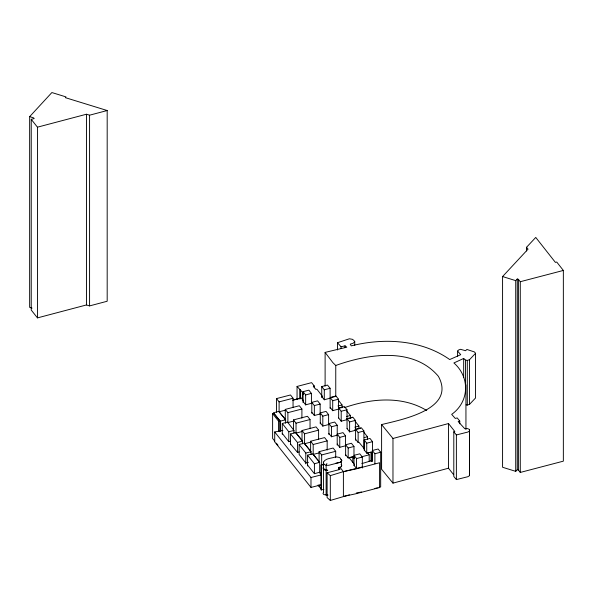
<?xml version="1.0" encoding="UTF-8"?>
<svg xmlns="http://www.w3.org/2000/svg" width="593" height="593" viewBox="0 0 593 593"><rect width="100%" height="100%" fill="white"/><g stroke="black" fill="none" stroke-linecap="round" stroke-linejoin="round"><path stroke-width="0.89" d="M354.755 345.319L354.755 341.672L353.888 340.441L352.45 339.322L349.403 338.781L337.476 342.71L341.049 346.786L345.037 345.845L346.809 347.194L325.112 352.405L332.881 362.664L335.757 365.481C367.979 353.902 413.314 346.69 438.39 376.318C456.521 409.355 401.728 419.577 381.603 424.573L392.974 438.472L448.501 423.55L454.824 431.511L453.801 431.793L453.801 476.446L456.38 479.596L467.907 476.698L469.471 475.668L469.552 429.502L467.551 428.569L464.771 428.702L458.181 421.556L459.753 421.052L459.753 423.787M469.471 475.668L469.552 429.502M457.588 356.541L457.588 351.071L458.715 349.922L460.516 349.307L465.564 350.715L466.899 349.455L474.444 351.945L475.556 353.317L469.53 359.684L467.299 360.411L465.475 360.084L463.674 358.461L453.897 362.953C470.101 377.066 469.508 401.706 451.681 414.366L455.283 418.443L457.203 417.924L459.753 421.052M323.459 491.886L323.459 462.11C325.653 458.026 331.761 458.433 335.453 456.929M326.906 463.526L326.128 465.349L326.128 495.118L327.944 495.073M323.496 492.353L323.015 493.472L323.874 494.606L327.818 495.073L326.128 495.118M29.65 116.651L51.873 92.552L65.971 96.889L65.304 97.637L107.185 110.528L107.185 301.244L89.58 305.906L86.452 304.95L37.455 317.892L31.236 310.05L31.236 119.334L34.186 118.563L33.653 117.896L29.65 116.651L29.65 307.374L32.052 308.115M502.575 276.553L528.044 249.149L526.554 247.259L535.753 237.422L555.404 262.395L556.731 262.032L563.35 270.445L563.35 461.161L520.276 472.436L518.393 470.056L517.266 469.7L515.717 471.353L502.575 467.269L502.575 276.553L515.717 280.637L517.266 278.984L518.393 279.34L520.276 281.712L520.276 472.436M466.083 404.856L467.299 405.071L469.53 404.337L475.556 397.977L475.556 353.317M354.755 341.672L353.28 343.177L350.218 344.155L351.256 345.882C383.99 337.632 421.415 339.626 449.724 359.551L460.717 354.673L457.588 351.071M469.471 431.007L467.907 432.038L456.38 434.943L453.801 431.793M338.685 469.515L338.685 467.677L341.464 466.432L341.783 465.468L341.138 464.356M362.33 466.973L343.399 471.643L330.316 475.638L327.106 472.784L340.041 469.411L338.685 467.677M361.841 463.6L372.337 460.435M308.434 462.303L305.81 462.963L299.139 454.49L299.139 444.572L304.105 443.112L311.051 451.71L311.051 454.416M344.629 407.584C370.855 398.459 402.047 395.494 426.723 410.519M290.518 444.802L290.518 433.98L295.618 432.549L302.549 441.096L302.549 443.801M319.671 462.318L312.704 453.823L307.574 455.142L314.409 463.77L319.671 462.318L319.671 473.14M307.574 465.068L314.409 473.696L319.671 472.236L321.161 474.148M282.275 434.321L282.275 423.498L287.494 422.06L293.958 430.429L293.958 433.135M353.969 456.395L348.18 457.922L345.63 454.69M285.618 419.74L278.754 411.342L273.38 412.802L280.259 421.2L285.618 419.74L285.618 423.343M320.769 484.933L310.984 487.424L274.715 441.881L274.715 431.956L282.935 430.392M314.246 387.807L314.246 385.969L311.599 382.641L297.056 386.451L303.03 392.855L302.4 393.018L302.4 400.371M292.823 400.253L301.355 397.955L303.512 400.675M349.418 494.836L330.316 500.448L327.106 497.586L327.106 472.784M381.603 424.573L381.603 469.233L392.974 483.132L448.501 468.211L453.675 474.719M354.859 427.153L358.906 426.078L358.906 428.835M31.236 119.334L37.455 127.176L86.452 114.234L89.58 115.19L107.185 110.528M311.799 413.336L311.799 402.373L317.589 400.846L320.153 404.063L320.153 414.114M290.518 433.98L297.449 442.445L302.549 441.096M355.578 440.258L355.578 429.288L361.367 427.761L363.917 431L363.917 448.367M290.518 443.905L297.449 452.37L299.146 451.918M353.969 446.47L351.412 443.26L345.63 444.772L348.18 447.997L353.969 446.47L353.991 465.409M371.314 461.376L371.314 452.192L366.733 453.111L364.184 449.887M321.74 397.555L321.74 386.584L327.514 385.065L330.093 388.289L330.168 408.473M303.09 402.647L303.09 391.676L308.886 390.157L311.429 393.396L311.429 403.448M321.74 386.584L324.289 389.809L330.093 388.289M303.09 391.676L305.654 394.916L311.429 393.396M330.093 398.214L324.289 399.734L321.74 396.509L322.451 396.317L316.862 389.186L315.884 389.423L313.319 386.206L314.246 385.969M311.429 403.314L305.654 404.834L303.09 401.602M274.752 441.148L272.617 438.435L272.617 413.625L273.803 413.321L279.866 420.711L279.866 431.741M338.507 399.2L335.957 395.976L330.168 397.503L332.71 400.72L338.507 399.2L338.507 409.252M311.799 402.373L314.349 405.582L320.153 404.063M272.617 413.625L278.488 421.082L279.866 420.711M320.272 423.876L320.272 412.906L326.031 411.394L328.611 414.618L328.611 424.677M338.655 418.087L338.655 408.028L344.422 406.516L346.994 409.741L347.061 428.739M338.507 409.126L332.71 410.645L330.168 407.428M320.153 413.988L314.349 415.508L311.799 412.298M338.655 408.028L341.197 411.26L346.994 409.741M320.272 412.906L322.814 416.138L328.611 414.618M282.275 423.498L288.784 431.786L293.958 430.429M346.994 419.666L341.197 421.186L338.655 417.954M328.611 424.544L322.814 426.063L320.272 422.831M337.232 425.27L334.682 422.046L328.893 423.558L331.435 426.79L337.232 425.27L337.232 435.329M282.275 433.424L288.784 441.711L290.511 441.259M337.209 445.113L337.209 434.143L343.006 432.623L345.549 435.855L345.549 445.906M337.232 435.195L331.435 436.715L328.893 433.483M364.184 450.02L364.184 439.962L369.988 438.442L372.508 441.666L372.508 460.865M364.184 439.962L366.733 443.186L372.508 441.666M372.337 461.48L372.337 450.517L378.134 448.997L380.676 452.229L380.676 486.964L379.023 487.394M323.645 464.341L321.065 465.016L323.897 464.653M354.177 457.944L353.146 456.617L354.532 458.404L354.021 458.545L352.798 457.003L349.092 457.67L354.377 464.356M361.515 456.818L369.194 454.809L369.194 461.243M362.33 457.047L359.781 453.823L353.991 455.35L356.556 458.567L362.33 457.047L362.33 468.018M321.065 465.016L321.065 489.818L323.897 489.462M361.508 491.997L356.304 492.998M520.276 281.712L563.35 270.445M285.277 420.37L285.277 409.4L299.324 405.745L301.904 409.014L301.904 418.154M355.4 420.393L352.835 417.161L347.061 418.68L349.618 421.905L355.4 420.393L355.4 430.451M360.655 428.205L354.903 429.71L355.4 430.318L349.618 431.83L347.061 428.606M355.578 429.288L358.128 432.512L363.917 431M337.209 434.143L339.759 437.367L345.549 435.855M345.549 445.78L339.759 447.292L337.209 444.068M371.314 452.192L367.593 452.882L369.194 454.809M372.337 450.517L374.887 453.741L380.676 452.229M374.887 488.469L377.37 487.824M276.501 412.305L276.501 398.592L290.503 394.975L293.053 398.244L293.053 407.384M276.501 398.592L279.103 401.869L293.053 398.244M285.211 410.208L279.103 411.794L285.277 419.325M285.277 409.4L287.887 412.661L301.904 409.014M293.483 430.874L293.483 419.911L307.478 416.279L310.043 419.54L310.043 428.68M287.887 422.579L294.017 420.986M293.483 419.911L296.033 423.18L310.043 419.54M302.022 440.569L302.022 430.511L316.047 426.871L318.597 430.155L318.597 439.294M302.163 431.511L296.033 433.105L302.022 440.436M302.022 430.511L304.587 433.794L318.597 430.155M310.621 452.192L310.621 441.229L324.608 437.597L327.173 440.881L327.173 450.02M310.717 442.126L304.587 443.72L310.621 451.154M310.621 441.229L313.186 444.505L327.173 440.881M319.108 462.629L319.108 451.666L333.125 448.034L335.69 451.295L335.69 457.7M319.308 452.844L313.186 454.431L319.108 461.584M319.108 451.666L321.658 454.935L335.69 451.295M292.979 400.03L300.199 398.259M346.497 419.058L352.338 417.561M274.715 431.956L310.984 477.506L320.769 475.008M299.139 444.572L305.81 453.045L311.051 451.71M346.438 416.531L350.448 415.523L350.448 418.273M338.84 408.31L342.843 407.309M330.627 397.681L334.697 396.665M337.966 405.99L342.057 404.967L342.057 407.725M364.206 437.582L367.475 436.774L367.475 439.532M335.668 463.296L340.004 462.362L341.464 461.473L341.783 460.509L341.138 459.39M343.399 471.643L355.941 468.944L379.587 462.748L379.587 487.557L355.941 493.754L343.399 496.452L343.399 471.643L340.004 467.321M335.905 456.818L339.411 457.448L340.753 458.537M364.51 448.983L358.921 442.23L358.128 442.437L355.578 439.213M318.026 485.096L321.147 489.01M340.701 459.19L341.783 460.509L340.004 462.362L328.856 465.275L326.128 465.349L324.638 464.623L323.563 463.511L323.459 462.11M346.475 410.615L350.448 415.523M364.065 432.49L367.475 436.774M353.991 465.275L356.304 468.188M302.4 393.018L303.549 394.471M276.353 443.179L277.954 445.21M355.074 421.112L358.906 426.078M338.24 400.008L342.057 404.967M341.36 460.983L341.464 466.884M526.554 247.259L526.554 250.965M518.393 279.34L518.393 470.056M517.266 278.984L517.266 469.7M515.717 280.637L515.717 471.353M469.53 359.684L469.53 404.337M467.299 360.411L467.299 405.071M465.942 384.813L465.942 429.465M465.475 360.084L465.475 384.694M463.674 358.461L463.674 377.6M456.38 434.943L456.38 479.596M448.501 423.55L448.501 468.211M392.974 438.472L392.974 483.132M374.887 453.741L374.887 463.793M371.129 451.955L371.129 461.146M366.733 443.186L366.733 453.245M358.128 432.512L358.128 442.571M356.556 458.567L356.556 468.626M352.798 457.003L352.798 462.518M349.618 421.905L349.618 431.963M348.18 447.997L348.18 458.048M345.63 444.772L345.63 455.735M345.037 345.845L345.037 347.668M341.197 411.26L341.197 421.319M341.049 346.786L341.049 348.61M339.759 437.367L339.759 447.418M337.476 342.71L337.476 349.996M335.757 365.481L335.757 396.472M332.71 400.72L332.71 410.771M331.435 426.79L331.435 436.848M330.316 475.638L330.316 500.448M328.893 423.558L328.893 434.528M325.112 352.405L325.112 386.125M324.289 389.809L324.289 399.867M322.814 416.138L322.814 426.197M321.658 454.935L321.658 464.986M321.324 465.327L321.324 490.137M319.108 484.555L319.108 486.393M314.409 463.77L314.409 473.696M314.349 405.582L314.349 415.634M313.186 444.505L313.186 454.564M310.984 477.506L310.984 487.424M307.574 455.142L307.574 465.972M305.81 453.045L305.81 463.867M305.654 394.916L305.654 404.967M304.587 433.794L304.587 443.846M300.458 389.631L300.458 398.822M299.739 389.831L299.739 399.015M297.449 442.445L297.449 452.37M297.056 386.451L297.056 399.311M296.033 423.18L296.033 433.231M288.784 431.786L288.784 441.711M287.887 412.661L287.887 422.713M280.259 421.2L280.259 431.126M279.103 401.869L279.103 411.92M278.488 421.082L278.488 431.185M89.58 115.19L89.58 305.906M86.452 114.234L86.452 304.95M37.455 127.176L37.455 317.892M323.111 468.033L323.874 469.797L327.818 470.264L326.128 470.308L323.563 468.47L323.496 467.551L323.111 468.033"/></g></svg>
